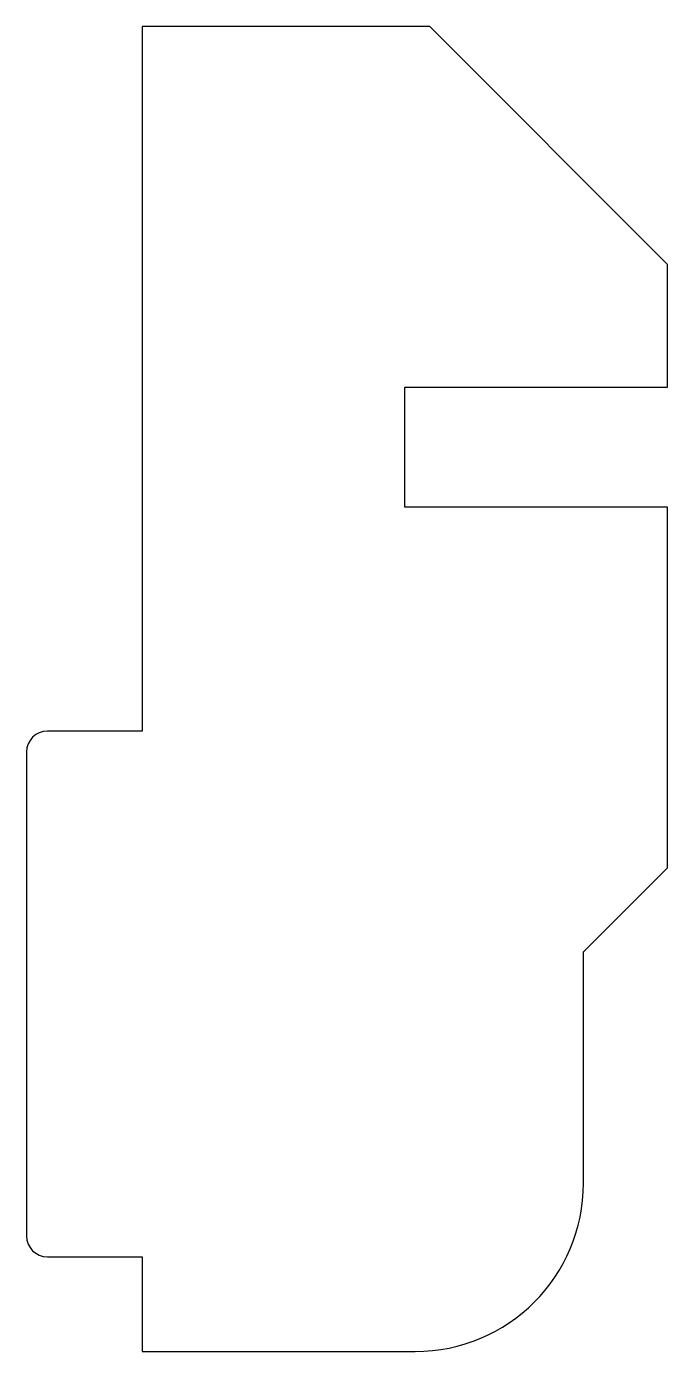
# Model space of a CAD drawing. Extents: x 0 to 30.5, y 0 to 63.
import ezdxf

# ---------------------------------------------------------------- set-up
doc = ezdxf.new("R2010")
doc.units = 0
doc.layers.add('Shape2DView', color=7, linetype='CONTINUOUS')

msp = doc.modelspace()

# ---------------------------------------------------------------- linework, layer by layer
at = {"layer": 'Shape2DView'}
for p, q in [((5.5, 63), (5.5, 29.5)), ((19.1863, 63), (5.5, 63)), ((30.5, 51.6863), (19.1863, 63)), ((30.5, 45.85), (30.5, 51.6863)), ((18, 45.85), (30.5, 45.85)), ((18, 40.15), (18, 45.85)), ((30.5, 40.15), (18, 40.15)), ((30.5, 23), (30.5, 40.15)), ((5.5, 29.5), (1, 29.5)), ((0, 28.5), (0, 5.5)), ((30.5, 23), (26.5, 19)), ((26.5, 8), (26.5, 19)), ((1, 4.5), (5.5, 4.5)), ((5.5, 4.5), (5.5, 0)), ((5.5, 0), (18.5, 0))]:
    msp.add_line(p, q, dxfattribs=at)
for centre, radius, start, end in [((1, 28.5), 1, 90, 180), ((18.5, 8), 8, -90, 0), ((1, 5.5), 1, 180, -90)]:
    msp.add_arc(centre, radius, start, end, dxfattribs=at)

doc.saveas('drawing.dxf')
